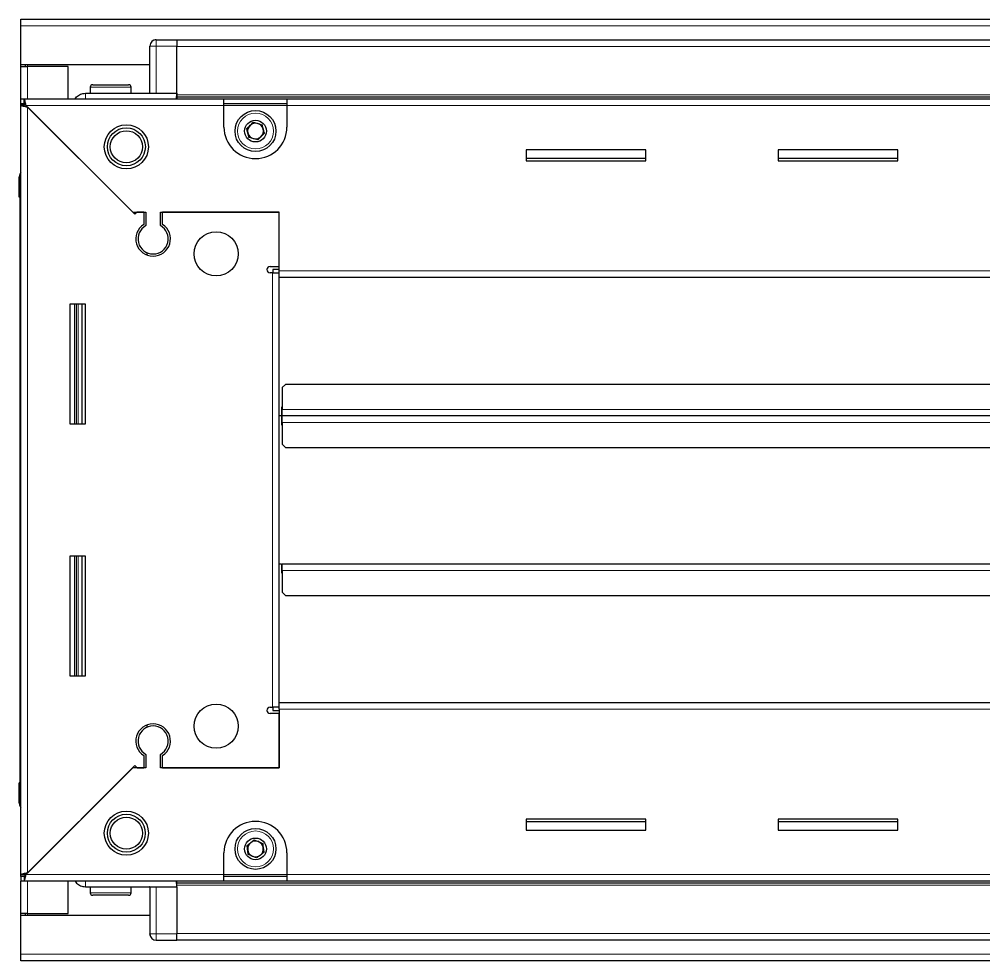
# Model space of a CAD drawing. Header units: millimetres. Extents: x 355 to 3196, y 531 to 1574.
# Drawn here: x 2120.1 to 2426.4, y 1017.5 to 1316.5 of the extents above; entities that cross this region are included whole.
import ezdxf

# ---------------------------------------------------------------- set-up
doc = ezdxf.new("R2010")
doc.units = ezdxf.units.MM

msp = doc.modelspace()

# ---------------------------------------------------------------- linework, layer by layer
at = {"color": 7, "linetype": 'Continuous', "lineweight": 25}
for p, q in [((2120.6, 1314.41), (2120.6, 1316.51)), ((2120.6, 1316.51), (3119.6, 1316.51)), ((2120.6, 1302.01), (2120.6, 1314.41)), ((2161.6, 1293.01), (2161.6, 1308.01)), ((2162.27, 1309.51), (2162.27, 1309.51)), ((2163.6, 1310.01), (2170.1, 1310.01)), ((2163.6, 1310.01), (2170.1, 1310.01)), ((2170.1, 1310.01), (2170.1, 1310.01)), ((2170.1, 1310.01), (2170.1, 1310.01)), ((2170.1, 1310.01), (2170.1, 1308.01)), ((3070.1, 1309.86), (2170.1, 1309.86)), ((2170.1, 1293.01), (2170.1, 1308.01)), ((2161.6, 1302.01), (2120.6, 1302.01)), ((2120.6, 1301.51), (2120.6, 1302.01)), ((2122.1, 1301.51), (2122.1, 1302.01)), ((2120.6, 1301.51), (2122.7, 1301.51)), ((2120.6, 1291.26), (2120.6, 1301.51)), ((2135.6, 1301.51), (2122.7, 1301.51)), ((2135.6, 1291.26), (2135.6, 1301.51)), ((2143.4, 1295.71), (2154.8, 1295.71)), ((2141.1, 1293.01), (2170.1, 1293.01)), ((2142.6, 1294.91), (2142.6, 1293.01)), ((2155.6, 1293.01), (2155.6, 1294.91)), ((2170.02, 1291.26), (2170.1, 1292.97)), ((2170.1, 1293.01), (2170.1, 1292.51)), ((2120.6, 1289.76), (2120.6, 1291.26)), ((2120.6, 1291.26), (2121.6, 1291.26)), ((2120.6, 1289.26), (2120.6, 1289.76)), ((2120.6, 1289.76), (2121.6, 1289.76)), ((2121.6, 1291.26), (2185.1, 1291.26)), ((2121.6, 1289.76), (2121.6, 1291.26)), ((2170.1, 1291.86), (3070.1, 1291.86)), ((2185.1, 1289.16), (2185.1, 1291.26)), ((2185.1, 1291.26), (2205.1, 1291.26)), ((2185.1, 1289.76), (2205.1, 1289.76)), ((2205.1, 1291.26), (3035.1, 1291.26)), ((2205.1, 1291.26), (2205.1, 1289.16)), ((2120.6, 1044.76), (2120.6, 1289.26)), ((2122.1, 1289.26), (2120.6, 1289.26)), ((2122.2, 1289.16), (2156.1, 1255.26)), ((2156.8, 1254.56), (2122.7, 1288.66)), ((2185.1, 1282.26), (2185.1, 1289.16)), ((2205.1, 1289.16), (2205.1, 1282.26)), ((2319.1, 1275.01), (2281.1, 1275.01)), ((2281.1, 1275.01), (2281.1, 1271.51)), ((2319.1, 1271.51), (2319.1, 1275.01)), ((2399.1, 1275.01), (2361.1, 1275.01)), ((2361.1, 1275.01), (2361.1, 1271.51)), ((2399.1, 1271.51), (2399.1, 1275.01)), ((2319.1, 1272.26), (2281.1, 1272.26)), ((2281.1, 1271.51), (2319.1, 1271.51)), ((2399.1, 1272.26), (2361.1, 1272.26)), ((2361.1, 1271.51), (2399.1, 1271.51)), ((2120.1, 1266.51), (2120.1, 1260.01)), ((2120.1, 1260.01), (2120.1, 1266.51)), ((2120.1, 1260.01), (2120.1, 1260.01)), ((2120.6, 1260.01), (2120.1, 1260.01)), ((2120.25, 1260.01), (2120.25, 1074.01)), ((2156.1, 1255.26), (2160.3, 1255.26)), ((2157.5, 1255.26), (2156.8, 1254.56)), ((2159.6, 1255.26), (2157.5, 1255.26)), ((2159.6, 1255.26), (2159.6, 1251.37)), ((2160.3, 1255.26), (2160.3, 1250.97)), ((2164.9, 1255.26), (2202.6, 1255.26)), ((2164.9, 1250.97), (2164.9, 1255.26)), ((2165.6, 1251.37), (2165.6, 1255.26)), ((2202.6, 1255.26), (2165.6, 1255.26)), ((2202.6, 1238.01), (2202.6, 1255.26)), ((2202.6, 1236.61), (2202.6, 1255.26)), ((2160.6, 1242.39), (2160.6, 1241.63)), ((2199.75, 1238.01), (2202.6, 1238.01)), ((2200.5, 1236.01), (2199.75, 1236.01)), ((2200.5, 1236.01), (2202.6, 1236.01)), ((2202.6, 1237.01), (2200.6, 1237.01)), ((2200.6, 1237.01), (2200.6, 1236.01)), ((2202.6, 1234.51), (2202.6, 1236.61)), ((2202.6, 1099.51), (2202.6, 1234.51)), ((3037.6, 1234.51), (2202.6, 1234.51)), ((2141.1, 1226.01), (2136.1, 1226.01)), ((2136.1, 1226.01), (2136.1, 1188.01)), ((2138.25, 1188.01), (2138.25, 1226.01)), ((2140.04, 1188.01), (2140.04, 1226.01)), ((2140.07, 1188.01), (2140.07, 1226.01)), ((2141.1, 1188.01), (2141.1, 1226.01)), ((2204.6, 1200.51), (2203.6, 1199.51)), ((2203.6, 1199.51), (2203.6, 1192.61)), ((3035.6, 1200.51), (2204.6, 1200.51)), ((2203.6, 1193.36), (2203.35, 1193.36)), ((2203.35, 1193.36), (2203.35, 1190.51)), ((2203.6, 1190.51), (2203.6, 1192.61)), ((2203.35, 1190.51), (2202.6, 1190.51)), ((2203.35, 1190.51), (2203.35, 1187.66)), ((2203.6, 1188.41), (2203.6, 1190.51)), ((3036.6, 1190.51), (2203.6, 1190.51)), ((2203.6, 1188.41), (2203.6, 1181.51)), ((2136.1, 1188.01), (2141.1, 1188.01)), ((2203.35, 1187.66), (2203.6, 1187.66)), ((2203.6, 1181.51), (2204.6, 1180.51)), ((2204.6, 1180.51), (3035.6, 1180.51)), ((2141.1, 1146.01), (2136.1, 1146.01)), ((2136.1, 1146.01), (2136.1, 1108.01)), ((2138.25, 1108.01), (2138.25, 1146.01)), ((2140.04, 1108.01), (2140.04, 1146.01)), ((2140.07, 1108.01), (2140.07, 1146.01)), ((2141.1, 1108.01), (2141.1, 1146.01)), ((2202.6, 1143.51), (2203.35, 1143.51)), ((2203.35, 1143.51), (2203.35, 1140.66)), ((2203.6, 1143.51), (3036.6, 1143.51)), ((2203.6, 1141.41), (2203.6, 1143.51)), ((2203.35, 1140.66), (2203.6, 1140.66)), ((2203.6, 1141.41), (2203.6, 1134.51)), ((2203.6, 1134.51), (2204.6, 1133.51)), ((2204.6, 1133.51), (3035.6, 1133.51)), ((2136.1, 1108.01), (2141.1, 1108.01)), ((2202.6, 1097.41), (2202.6, 1099.51)), ((2202.6, 1099.51), (3037.6, 1099.51)), ((2199.75, 1098.01), (2200.5, 1098.01)), ((2202.6, 1098.01), (2200.5, 1098.01)), ((2200.6, 1098.01), (2200.6, 1097.01)), ((2200.6, 1097.01), (2202.6, 1097.01)), ((2202.6, 1097.41), (2202.6, 1078.76)), ((2202.6, 1096.01), (2199.75, 1096.01)), ((2202.6, 1078.76), (2202.6, 1096.01)), ((2160.6, 1092.38), (2160.6, 1091.62)), ((2159.6, 1082.65), (2159.6, 1078.76)), ((2160.3, 1083.04), (2160.3, 1078.76)), ((2164.9, 1078.76), (2164.9, 1083.04)), ((2165.6, 1078.76), (2165.6, 1082.65)), ((2156.1, 1078.76), (2122.2, 1044.86)), ((2122.7, 1045.36), (2156.8, 1079.46)), ((2160.3, 1078.76), (2156.1, 1078.76)), ((2156.8, 1079.46), (2157.5, 1078.76)), ((2157.5, 1078.76), (2159.6, 1078.76)), ((2202.6, 1078.76), (2164.9, 1078.76)), ((2165.6, 1078.76), (2202.6, 1078.76)), ((2120.1, 1074.01), (2120.1, 1074.01)), ((2120.1, 1067.51), (2120.1, 1074.01)), ((2120.1, 1074.01), (2120.1, 1074.01)), ((2120.1, 1074.01), (2120.1, 1067.51)), ((2120.6, 1074.01), (2120.1, 1074.01)), ((2120.6, 1066.18), (2120.6, 1066.18)), ((2319.1, 1062.51), (2281.1, 1062.51)), ((2281.1, 1062.51), (2281.1, 1059.01)), ((2281.1, 1061.76), (2319.1, 1061.76)), ((2319.1, 1059.01), (2319.1, 1062.51)), ((2399.1, 1062.51), (2361.1, 1062.51)), ((2361.1, 1062.51), (2361.1, 1059.01)), ((2361.1, 1061.76), (2399.1, 1061.76)), ((2399.1, 1059.01), (2399.1, 1062.51)), ((2281.1, 1059.01), (2319.1, 1059.01)), ((2361.1, 1059.01), (2399.1, 1059.01)), ((2185.1, 1044.86), (2185.1, 1051.76)), ((2205.1, 1051.76), (2205.1, 1044.86)), ((2120.6, 1044.26), (2120.6, 1044.76)), ((2122.1, 1044.76), (2120.6, 1044.76)), ((2185.1, 1042.76), (2185.1, 1044.86)), ((2205.1, 1044.86), (2205.1, 1042.76)), ((2120.6, 1044.26), (2120.6, 1042.76)), ((2121.6, 1044.26), (2120.6, 1044.26)), ((2120.6, 1032.51), (2120.6, 1042.76)), ((2121.6, 1042.76), (2120.6, 1042.76)), ((2121.6, 1044.26), (2121.6, 1042.76)), ((2185.1, 1042.76), (2121.6, 1042.76)), ((2135.6, 1032.51), (2135.6, 1042.76)), ((2170.1, 1041.04), (2170.02, 1042.76)), ((3070.1, 1042.16), (2170.1, 1042.16)), ((2170.1, 1041.01), (2170.1, 1041.51)), ((2205.1, 1044.26), (2185.1, 1044.26)), ((2205.1, 1042.76), (2185.1, 1042.76)), ((3035.1, 1042.76), (2205.1, 1042.76)), ((2141.1, 1041.01), (2170.1, 1041.01)), ((2142.6, 1041.01), (2142.6, 1039.11)), ((2147.17, 1038.31), (2143.4, 1038.31)), ((2154.8, 1038.31), (2147.17, 1038.31)), ((2155.6, 1039.11), (2155.6, 1041.01)), ((2161.6, 1041.01), (2161.6, 1026.01)), ((2170.1, 1041.01), (2170.1, 1026.01)), ((2122.7, 1032.51), (2120.6, 1032.51)), ((2120.6, 1032.01), (2120.6, 1032.51)), ((2122.1, 1032.01), (2122.1, 1032.51)), ((2122.7, 1032.51), (2135.6, 1032.51)), ((2120.6, 1019.61), (2120.6, 1032.01)), ((2120.6, 1032.01), (2161.6, 1032.01)), ((2161.6, 1026.01), (2161.6, 1026.01)), ((2170.1, 1024.01), (2170.1, 1026.01)), ((2163.6, 1024.01), (2170.1, 1024.01)), ((2163.6, 1024.01), (2170.1, 1024.01)), ((2170.1, 1024.16), (3070.1, 1024.16)), ((2170.1, 1024.01), (2170.1, 1024.01)), ((2120.6, 1017.51), (2120.6, 1019.61)), ((3119.6, 1017.51), (2120.6, 1017.51))]:
    msp.add_line(p, q, dxfattribs=at)
at = {"color": 8, "linetype": 'Continuous', "lineweight": 18}
for p, q in [((3119.6, 1314.41), (2120.6, 1314.41)), ((2161.6, 1308.01), (2163.6, 1308.01)), ((2163.6, 1310.01), (2163.6, 1308.01)), ((2163.6, 1308.01), (2163.6, 1293.01)), ((2170.1, 1308.01), (2163.6, 1308.01)), ((3070.1, 1307.86), (2170.1, 1307.86)), ((2122.7, 1301.51), (2122.7, 1302.01)), ((2122.7, 1291.26), (2122.7, 1301.51)), ((2142.6, 1294.91), (2155.6, 1294.91)), ((3070.1, 1292.51), (2170.1, 1292.51)), ((3070.1, 1291.27), (2170.1, 1291.27)), ((2185.1, 1289.16), (2122.2, 1289.16)), ((2122.7, 1288.66), (2122.7, 1045.36)), ((2185.1, 1289.16), (2205.1, 1289.16)), ((3035.1, 1289.16), (2205.1, 1289.16)), ((2120.6, 1266.51), (2120.1, 1266.51)), ((2200.5, 1098.01), (2200.5, 1236.01)), ((2202.6, 1236.61), (3037.6, 1236.61)), ((2137.6, 1226.01), (2137.6, 1188.01)), ((2138.83, 1226.01), (2138.83, 1188.01)), ((3036.6, 1192.61), (2203.6, 1192.61)), ((2203.6, 1188.41), (3036.6, 1188.41)), ((2137.6, 1146.01), (2137.6, 1108.01)), ((2138.83, 1146.01), (2138.83, 1108.01)), ((2203.6, 1141.41), (3036.6, 1141.41)), ((3037.6, 1097.41), (2202.6, 1097.41)), ((2120.6, 1067.51), (2120.1, 1067.51)), ((2122.2, 1044.86), (2185.1, 1044.86)), ((2205.1, 1044.86), (2185.1, 1044.86)), ((2205.1, 1044.86), (3035.1, 1044.86)), ((2122.7, 1032.51), (2122.7, 1042.76)), ((2170.1, 1042.74), (3070.1, 1042.74)), ((2170.1, 1041.51), (3070.1, 1041.51)), ((2146.9, 1039.11), (2142.6, 1039.11)), ((2155.6, 1039.11), (2146.9, 1039.11)), ((2163.6, 1026.01), (2163.6, 1041.01)), ((2122.7, 1032.01), (2122.7, 1032.51)), ((2161.6, 1026.01), (2163.6, 1026.01)), ((2163.6, 1024.01), (2163.6, 1026.01)), ((2170.1, 1026.01), (2163.6, 1026.01)), ((2170.1, 1026.16), (3070.1, 1026.16)), ((3119.6, 1019.61), (2120.6, 1019.61))]:
    msp.add_line(p, q, dxfattribs=at)
at = {"color": 7, "linetype": 'Continuous', "lineweight": 25, "flags": 128}
msp.add_lwpolyline([(2161.74, 1025.25), (2161.63, 1025.62), (2161.6, 1026.01)], dxfattribs=at)
at = {"color": 7, "linetype": 'Continuous', "lineweight": 25}
for centre, radius in [((2195.1, 1281.01), 6.5), ((2195.1, 1281.01), 3.46), ((2154.1, 1276.01), 7), ((2154.1, 1276.01), 6.03), ((2154.1, 1276.01), 5.1), ((2182.6, 1242.01), 7), ((2182.6, 1092.01), 7), ((2154.1, 1058.01), 7), ((2154.1, 1058.01), 6.02), ((2154.1, 1058.01), 5.1), ((2195.1, 1053.01), 6.5), ((2195.1, 1053.01), 3.46)]:
    msp.add_circle(centre, radius, dxfattribs=at)
at = {"color": 8, "linetype": 'Continuous', "lineweight": 18}
for centre in [(2195.1, 1281.01), (2195.1, 1053.01)]:
    msp.add_circle(centre, 5.7, dxfattribs=at)
at = {"color": 7, "linetype": 'Continuous', "lineweight": 25}
for centre, radius, start, end in [((2163.6, 1308.01), 2, 90, 180), ((2163.6, 1308.01), 2, 90, 131.4096), ((2143.4, 1294.91), 0.8, 90, 180), ((2154.8, 1294.91), 0.8, 0, 90), ((2161.4, 1293.21), 0.2, 270, 0), ((2195.1, 1281.01), 2.5, 74.0156, 134.0156), ((2195.1, 1281.01), 2.5, 14.0156, 74.0156), ((2195.1, 1282.26), 10, 180, 270), ((2195.1, 1281.01), 2.5, 134.0156, 194.0156), ((2195.1, 1281.01), 2.5, 194.0156, 254.0156), ((2195.1, 1282.26), 10, 270, 0), ((2195.1, 1281.01), 2.5, 314.0156, 14.0156), ((2195.1, 1281.01), 2.5, 254.0156, 314.0156), ((2122.1, 1266.51), 2, 138.5904, 180), ((2162.6, 1246.76), 5.5, 123.0557, 56.9443), ((2162.6, 1246.76), 4.8, 118.631, 61.369), ((2199.75, 1237.01), 1, 90, 270), ((2199.75, 1097.01), 1, 90, 270), ((2162.6, 1087.26), 5.5, 303.0557, 236.9443), ((2162.6, 1087.26), 4.8, 298.631, 241.369), ((2122.1, 1067.51), 2, 180, 199.5667), ((2122.1, 1067.51), 2, 180, 221.3942), ((2122.1, 1067.51), 2, 213.7845, 221.4096), ((2195.1, 1051.76), 10, 90, 180), ((2195.1, 1051.76), 10, 0, 90), ((2195.1, 1053.01), 2.5, 127.474, 187.474), ((2195.1, 1053.01), 2.5, 67.474, 127.474), ((2195.1, 1053.01), 2.5, 7.474, 67.474), ((2195.1, 1053.01), 2.5, 187.474, 247.474), ((2195.1, 1053.01), 2.5, 247.474, 307.474), ((2195.1, 1053.01), 2.5, 307.474, 7.474), ((2143.4, 1039.11), 0.8, 180, 270), ((2154.8, 1039.11), 0.8, 270, 0), ((2161.4, 1040.81), 0.2, 0, 90), ((2163.6, 1026.01), 2, 180, 270)]:
    msp.add_arc(centre, radius, start, end, dxfattribs=at)
for points, knots in [([(2137.88, 1291.26), (2138, 1291.46), (2138.39, 1292.1), (2139.54, 1292.81), (2140.58, 1292.94), (2141.1, 1293.01)], [0, 0, 0, 0, 0.18225, 0.591125, 1, 1, 1, 1]), ([(2170.1, 1293.01), (2170.1, 1292.97), (2170.1, 1292.89), (2170.1, 1292.27), (2170.1, 1291.7), (2170.1, 1291.3), (2170.1, 1291.27)], [0, 0, 0, 0, 0.3242788, 0.6485576, 0.9728365, 1, 1, 1, 1]), ([(2122.2, 1289.16), (2122.15, 1289.41), (2122.06, 1289.9), (2121.93, 1290.54), (2121.8, 1291.01), (2121.69, 1291.23), (2121.62, 1291.25), (2121.6, 1291.26)], [0, 0, 0, 0, 0.230255, 0.448522, 0.666786, 0.88505, 1, 1, 1, 1]), ([(2120.6, 1289.26), (2120.62, 1289.21), (2120.67, 1289.12), (2121.07, 1288.99), (2121.63, 1288.86), (2122.21, 1288.75), (2122.57, 1288.68), (2122.7, 1288.66)], [0, 0, 0, 0, 0.230255, 0.448522, 0.666786, 0.88505, 1, 1, 1, 1]), ([(2192.32, 1281.8), (2192.69, 1282.16), (2193.39, 1282.83), (2194.08, 1283.5), (2194.4, 1283.81)], [0, 0, 0, 0, 0.534686, 1, 1, 1, 1]), ([(2194.4, 1283.81), (2194.89, 1283.66), (2195.82, 1283.4), (2196.74, 1283.13), (2197.17, 1283.01)], [0, 0, 0, 0, 0.534686, 1, 1, 1, 1]), ([(2193.02, 1279), (2192.94, 1279.33), (2192.74, 1280.13), (2192.5, 1281.1), (2192.35, 1281.68), (2192.32, 1281.8)], [0, 0, 0, 0, 0.362901, 0.866875, 1, 1, 1, 1]), ([(2197.87, 1280.21), (2197.5, 1279.85), (2196.81, 1279.18), (2196.12, 1278.52), (2195.8, 1278.21)], [0, 0, 0, 0, 0.5346859, 1, 1, 1, 1]), ([(2197.17, 1283.01), (2197.2, 1282.89), (2197.35, 1282.31), (2197.59, 1281.34), (2197.79, 1280.55), (2197.87, 1280.21)], [0, 0, 0, 0, 0.1331247, 0.6370994, 1, 1, 1, 1]), ([(2195.8, 1278.21), (2195.3, 1278.35), (2194.37, 1278.61), (2193.45, 1278.88), (2193.02, 1279)], [0, 0, 0, 0, 0.5346859, 1, 1, 1, 1]), ([(2192.43, 1054.11), (2192.53, 1054.19), (2193, 1054.55), (2193.79, 1055.16), (2194.45, 1055.66), (2194.72, 1055.87)], [0, 0, 0, 0, 0.133125, 0.637099, 1, 1, 1, 1]), ([(2192.81, 1051.25), (2192.74, 1051.76), (2192.61, 1052.72), (2192.49, 1053.67), (2192.43, 1054.11)], [0, 0, 0, 0, 0.534686, 1, 1, 1, 1]), ([(2194.72, 1055.87), (2195.2, 1055.67), (2196.09, 1055.3), (2196.97, 1054.93), (2197.39, 1054.76)], [0, 0, 0, 0, 0.5346859, 1, 1, 1, 1]), ([(2197.39, 1054.76), (2197.45, 1054.25), (2197.58, 1053.29), (2197.7, 1052.34), (2197.76, 1051.9)], [0, 0, 0, 0, 0.534686, 1, 1, 1, 1]), ([(2195.47, 1050.14), (2195, 1050.34), (2194.1, 1050.71), (2193.22, 1051.08), (2192.81, 1051.25)], [0, 0, 0, 0, 0.534686, 1, 1, 1, 1]), ([(2197.76, 1051.9), (2197.49, 1051.69), (2196.84, 1051.19), (2196.05, 1050.58), (2195.57, 1050.22), (2195.47, 1050.14)], [0, 0, 0, 0, 0.3629006, 0.8668753, 1, 1, 1, 1]), ([(2122.7, 1045.36), (2122.44, 1045.31), (2121.95, 1045.22), (2121.31, 1045.09), (2120.84, 1044.96), (2120.62, 1044.85), (2120.6, 1044.78), (2120.6, 1044.76)], [0, 0, 0, 0, 0.230255, 0.448522, 0.666786, 0.88505, 1, 1, 1, 1]), ([(2121.6, 1042.76), (2121.64, 1042.78), (2121.73, 1042.83), (2121.87, 1043.23), (2122, 1043.79), (2122.11, 1044.37), (2122.17, 1044.73), (2122.2, 1044.86)], [0, 0, 0, 0, 0.230255, 0.448522, 0.666786, 0.88505, 1, 1, 1, 1]), ([(2137.88, 1042.76), (2138, 1042.56), (2138.39, 1041.91), (2139.54, 1041.2), (2140.58, 1041.07), (2141.1, 1041.01)], [0, 0, 0, 0, 0.18225, 0.591125, 1, 1, 1, 1]), ([(2170.1, 1041.01), (2170.1, 1041.04), (2170.1, 1041.12), (2170.1, 1041.74), (2170.1, 1042.32), (2170.1, 1042.71), (2170.1, 1042.74)], [0, 0, 0, 0, 0.3242788, 0.6485576, 0.9728365, 1, 1, 1, 1])]:
    msp.add_open_spline(points, degree=3, knots=knots, dxfattribs=at)
at = {"color": 8, "linetype": 'Continuous', "lineweight": 18}
for points in [[(2141.1, 1293.01), (2141.1, 1292.96), (2141.1, 1292.89), (2141.1, 1292.45), (2141.1, 1292), (2141.1, 1291.58), (2141.1, 1291.31), (2141.1, 1291.26)], [(2141.1, 1041.01), (2141.1, 1041.05), (2141.1, 1041.12), (2141.1, 1041.56), (2141.1, 1042.02), (2141.1, 1042.43), (2141.1, 1042.7), (2141.1, 1042.76)]]:
    msp.add_open_spline(points, degree=3, knots=[0, 0, 0, 0, 0.359753, 0.553414, 0.751185, 0.948956, 1, 1, 1, 1], dxfattribs=at)
at = {"color": 7, "linetype": 'Continuous', "lineweight": 25}
for points in [[(2122.2, 1289.16), (2122.15, 1289.23), (2122.05, 1289.39), (2121.9, 1289.59), (2121.75, 1289.73), (2121.65, 1289.75), (2121.6, 1289.76)], [(2122.1, 1289.26), (2122.11, 1289.21), (2122.12, 1289.11), (2122.26, 1288.96), (2122.46, 1288.81), (2122.62, 1288.71), (2122.7, 1288.66)], [(2121.6, 1044.26), (2121.65, 1044.26), (2121.75, 1044.28), (2121.9, 1044.42), (2122.05, 1044.62), (2122.15, 1044.78), (2122.2, 1044.86)], [(2122.7, 1045.36), (2122.62, 1045.31), (2122.46, 1045.21), (2122.26, 1045.06), (2122.12, 1044.91), (2122.11, 1044.81), (2122.1, 1044.76)]]:
    msp.add_open_spline(points, degree=3, dxfattribs=at)

doc.saveas('drawing.dxf')
